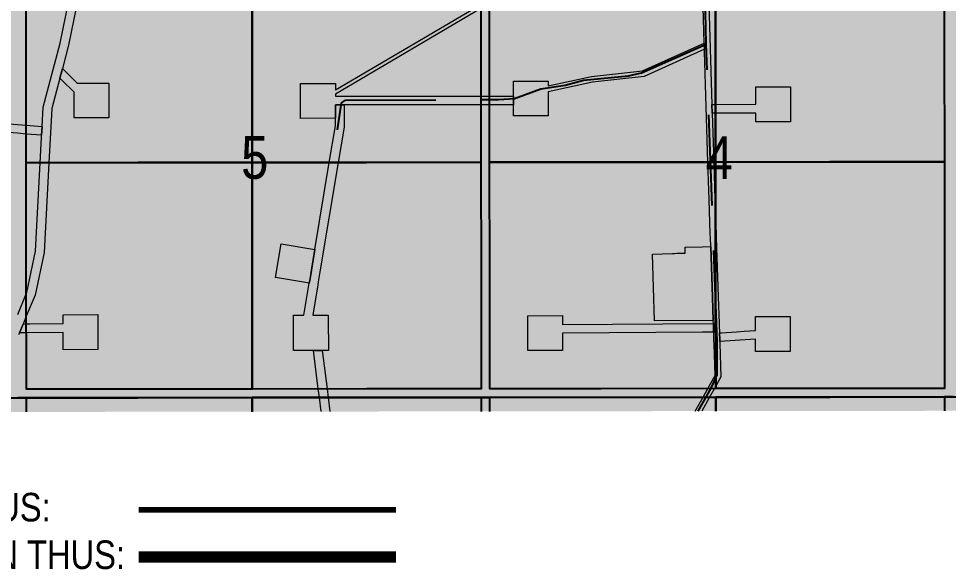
# Model space of a CAD drawing. Extents: x 520549 to 522128, y 6027808 to 6029983.
# Drawn here: x 520816.9 to 521143.3, y 6028120 to 6028313.2 of the extents above; entities that cross this region are included whole.
import ezdxf
from ezdxf.enums import TextEntityAlignment as Align

# ---------------------------------------------------------------- set-up
doc = ezdxf.new("R2010")
doc.units = 0
doc.header["$LTSCALE"] = 5
doc.linetypes.add('BORDER', pattern=[44.45, 12.7, -6.35, 12.7, -6.35, 0, -6.35])
doc.linetypes.add('DASHED2', pattern=[9.525, 6.35, -3.175])
doc.layers.add('AS-COUNTY', color=7, linetype='BORDER', lineweight=60, true_color=0xcc33ff)
doc.layers.add('AS-ROUTEMAP', color=35, linetype='Continuous', lineweight=0)
for name, color, linetype in [('CG-NOTES', 7, 'Continuous'), ('P-PROPOSED', 10, 'Continuous'), ('Quarters', 8, 'Continuous'), ('RoadSeg', 57, 'DASHED2'), ('S-7', 6, 'Continuous'), ('Townships', 57, 'Continuous')]:
    doc.layers.add(name, color=color, linetype=linetype)
doc.layers.add('ROUTE-MAP-BACKGROUND-H', color=7, linetype='Continuous', true_color=0xf0ebff)
doc.styles.add('120', font='ARIALN.TTF', dxfattribs={"height": 13})
doc.styles.add('80', font='ARIALN.TTF', dxfattribs={"height": 10})

msp = doc.modelspace()

# ---------------------------------------------------------------- hatches: boundary and pattern name
at = {"layer": 'ROUTE-MAP-BACKGROUND-H'}
h = msp.add_hatch(color=256, dxfattribs=at)
h.dxf.hatch_style = 1
h.paths.add_polyline_path([(520630.49, 6029199.99), (520630.49, 6029147.72), (520648.82, 6029147.71), (520648.95, 6028175.05), (521624.83, 6028176.24), (521907.38, 6028177.2), (521907.38, 6029199.99)])

# ---------------------------------------------------------------- linework, layer by layer
at = {"layer": 'AS-COUNTY', "ltscale": 0.4, "const_width": 4, "flags": 128}
msp.add_lwpolyline([(520859.06, 6028124.35), (520949.35, 6028124.35)], dxfattribs=at)
at = {"layer": 'AS-ROUTEMAP', "flags": 128}
for points in [[(520816.6, 6028209.48), (520819.62, 6028216.69), (520819.8, 6028217.13), (520822.8, 6028231.6), (520824.48, 6028262.69), (520824.96, 6028271.58), (520825, 6028272.33), (520825.16, 6028275.38), (520825.53, 6028282.18), (520831.46, 6028304.58), (520838.87, 6028340.77)], [(520841.92, 6028340.47), (520834.44, 6028303.88), (520832.27, 6028295.72), (520831.38, 6028292.33), (520828.56, 6028281.7), (520827.53, 6028262.69), (520825.84, 6028231.21), (520822.73, 6028216.23), (520819.62, 6028208.8), (520818.85, 6028206.97), (520818.49, 6028206.1), (520818.47, 6028206.04), (520817.21, 6028203.04), (520816.89, 6028202.28)], [(521054.39, 6028175.54), (521057.14, 6028180.43), (521058.84, 6028183.44), (521061.42, 6028188.04), (521061.03, 6028199.08), (521060.98, 6028200.58), (521060.89, 6028203.24), (521060.88, 6028203.51), (521060.8, 6028205.87), (521060.79, 6028206.2), (521060.78, 6028206.29), (521060.75, 6028207.29), (521060.46, 6028215.54), (521059.86, 6028233.28), (521059.75, 6028236.28), (521059.7, 6028237.77), (521059.29, 6028249.81), (521058.89, 6028262.9), (521057.69, 6028301.67), (521057.67, 6028302.48), (521057.6, 6028304.66), (521056.81, 6028330.19)], [(521058.82, 6028330.25), (521060.28, 6028283.16), (521060.37, 6028280.11), (521060.9, 6028262.9), (521061.31, 6028249.88), (521061.55, 6028242.59), (521061.72, 6028237.84), (521061.77, 6028236.34), (521062.47, 6028215.61), (521062.8, 6028206.3), (521062.84, 6028205.15), (521062.89, 6028203.65), (521062.91, 6028202.96), (521062.99, 6028200.71), (521063.02, 6028199.91), (521063.04, 6028199.21), (521063.45, 6028187.54), (521061.61, 6028184.26), (521061.15, 6028183.45), (521059.45, 6028180.43), (521056.71, 6028175.55)], [(520979.17, 6028316.79), (520928.09, 6028286.78), (520928.09, 6028285.99), (520979.2, 6028286.04), (520982.21, 6028286.04), (520990.61, 6028286.05), (520990.62, 6028283), (520982.22, 6028282.99), (520979.2, 6028282.99), (520931.15, 6028282.94), (520928.09, 6028282.94), (520928.1, 6028278.26), (520915.9, 6028278.25), (520915.89, 6028290.45), (520928.09, 6028290.46), (520928.09, 6028288.2), (520979.17, 6028318.21)], [(520923.1, 6028175.38), (520922.49, 6028180.31), (520922.11, 6028183.32), (520920.41, 6028196.85), (520923.49, 6028196.86), (520925.18, 6028183.32), (520925.56, 6028180.31), (520926.18, 6028175.39)]]:
    msp.add_lwpolyline(points, dxfattribs=at)
for points in [[(521057.67, 6028302.48), (521036.46, 6028292.97), (521018.35, 6028290.93), (521002.81, 6028287.57), (521002.81, 6028286.8), (521002.82, 6028279.1), (520990.62, 6028279.09), (520990.62, 6028279.83), (520990.62, 6028281.65), (520990.62, 6028282.25), (520990.62, 6028283), (520990.61, 6028286.05), (520990.61, 6028291.29), (520997.82, 6028291.3), (520999.48, 6028291.3), (521002.81, 6028291.3), (521002.81, 6028289.63), (521018.03, 6028292.92), (521035.92, 6028294.93), (521057.6, 6028304.66), (521057.67, 6028302.48)], [(520837.5, 6028290.64), (520838.58, 6028290.64), (520848.57, 6028290.65), (520848.58, 6028278.45), (520836.38, 6028278.43), (520836.37, 6028287.48), (520831.99, 6028291.73), (520831.38, 6028292.33), (520832.27, 6028295.72), (520837.5, 6028290.64)], [(521087.87, 6028289.28), (521087.89, 6028277.08), (521075.68, 6028277.07), (521075.68, 6028279.37), (521075.68, 6028280.12), (521061.52, 6028280.11), (521060.55, 6028280.11), (521060.37, 6028280.11), (521060.28, 6028283.16), (521060.46, 6028283.16), (521061.03, 6028283.16), (521061.52, 6028283.16), (521075.68, 6028283.17), (521075.67, 6028289.27), (521087.87, 6028289.28)], [(520766.61, 6028280.04), (520816.57, 6028276.06), (520819.59, 6028275.82), (520825.16, 6028275.38), (520825, 6028272.33), (520819.59, 6028272.76), (520816.57, 6028273), (520766.61, 6028276.98), (520766.61, 6028276.23), (520766.62, 6028274.44), (520754.41, 6028274.43), (520754.41, 6028286.63), (520764.87, 6028286.64), (520766.61, 6028286.64), (520766.61, 6028280.04)], [(520921.93, 6028219.89), (520920.15, 6028209.21), (520920.91, 6028209.21), (520922.13, 6028209.21), (520923.14, 6028209.21), (520924.91, 6028209.22), (520925.63, 6028209.22), (520925.63, 6028208.19), (520925.64, 6028196.86), (520924.49, 6028196.86), (520923.49, 6028196.86), (520920.41, 6028196.85), (520919.66, 6028196.85), (520913.44, 6028196.85), (520913.43, 6028209.21), (520917.06, 6028209.21), (520918.92, 6028220.39), (520919.08, 6028221.38), (520919.43, 6028223.48), (520919.68, 6028224.96), (520920.89, 6028232.23), (520925.97, 6028262.78), (520928.1, 6028275.57), (520928.1, 6028278.26), (520928.09, 6028282.94), (520931.15, 6028282.94), (520931.15, 6028275.2), (520929.08, 6028262.78), (520922.68, 6028224.45), (520922.44, 6028222.97), (520922.09, 6028220.87), (520921.93, 6028219.89)], [(520919.08, 6028221.38), (520918.92, 6028220.39), (520918.3, 6028220.49), (520907.08, 6028222.36), (520909.06, 6028234.2), (520920.89, 6028232.23), (520919.68, 6028224.96), (520919.43, 6028223.48), (520919.08, 6028221.38)], [(521060.75, 6028207.29), (521040.17, 6028207.17), (521039.43, 6028230.63), (521046.47, 6028230.86), (521047.08, 6028230.88), (521047.92, 6028230.91), (521050.92, 6028231.01), (521050.86, 6028233.01), (521056.86, 6028233.19), (521059.86, 6028233.28), (521060.46, 6028215.54), (521060.75, 6028207.29)], [(520844.74, 6028209.4), (520844.74, 6028197.2), (520832.54, 6028197.08), (520832.54, 6028202.43), (520832.54, 6028203.18), (520819.62, 6028203.06), (520817.21, 6028203.04), (520818.47, 6028206.04), (520818.49, 6028206.1), (520819.31, 6028206.11), (520819.62, 6028206.11), (520820.87, 6028206.12), (520832.54, 6028206.23), (520832.54, 6028209.28), (520844.74, 6028209.4)], [(521007.86, 6028207.03), (521007.86, 6028205.98), (521060.6, 6028206.29), (521060.78, 6028206.29), (521060.79, 6028206.2), (521060.79, 6028205.87), (521060.88, 6028203.51), (521060.89, 6028203.24), (521060.8, 6028203.24), (521056.98, 6028203.22), (521007.88, 6028202.93), (521007.87, 6028201.91), (521007.86, 6028196.83), (520995.65, 6028196.82), (520995.66, 6028209.02), (521007.86, 6028209.03), (521007.86, 6028207.03)], [(521087.75, 6028202.83), (521087.75, 6028196.5), (521075.55, 6028196.49), (521075.55, 6028200.07), (521075.55, 6028200.77), (521063.02, 6028199.91), (521062.99, 6028200.71), (521062.91, 6028202.96), (521063.66, 6028203.01), (521068.92, 6028203.37), (521071.6, 6028203.56), (521075.54, 6028203.83), (521075.54, 6028203.97), (521075.54, 6028204.97), (521075.54, 6028208.69), (521087.74, 6028208.7), (521087.74, 6028207.72), (521087.74, 6028206.22), (521087.74, 6028204.78), (521087.75, 6028202.83)]]:
    msp.add_lwpolyline(points, close=True, dxfattribs=at)
at = {"layer": 'P-PROPOSED', "color": 90, "const_width": 2, "flags": 128}
msp.add_lwpolyline([(520859.06, 6028140.91), (520949.35, 6028140.91)], dxfattribs=at)
at = {"layer": 'Quarters', "color": 17}
for points in [[(520858.79, 6028183.27), (520819.63, 6028183.23), (520819.61, 6028222.46), (520819.6, 6028262.69), (520819.58, 6028302.91), (520819.56, 6028343.14), (520858.7, 6028343.17), (520898.85, 6028343.21), (520939, 6028343.25), (520979.15, 6028343.28), (520979.18, 6028303.05), (520979.21, 6028262.83), (520979.24, 6028222.6), (520979.27, 6028183.37), (520939.11, 6028183.34), (520898.95, 6028183.3)], [(521021.45, 6028183.41), (520982.29, 6028183.38), (520982.26, 6028222.6), (520982.23, 6028262.83), (520982.2, 6028303.06), (520982.17, 6028343.29), (521021.31, 6028343.32), (521061.46, 6028343.36), (521101.61, 6028343.39), (521141.76, 6028343.43), (521141.8, 6028303.2), (521141.85, 6028262.97), (521141.89, 6028222.74), (521141.93, 6028183.52), (521101.77, 6028183.48), (521061.61, 6028183.45)]]:
    msp.add_lwpolyline(points, close=True, dxfattribs=at)
at = {"layer": 'Quarters'}
for points in [[(520858.75, 6028262.72), (520819.6, 6028262.69), (520819.58, 6028302.91), (520819.56, 6028343.14), (520858.7, 6028343.17), (520898.85, 6028343.21), (520898.88, 6028302.98), (520898.9, 6028262.76)], [(520858.75, 6028262.72), (520819.6, 6028262.69), (520819.58, 6028302.91), (520819.56, 6028343.14), (520858.7, 6028343.17), (520898.85, 6028343.21), (520898.88, 6028302.98), (520898.9, 6028262.76)], [(520939.06, 6028262.79), (520898.9, 6028262.76), (520898.88, 6028302.98), (520898.85, 6028343.21), (520939, 6028343.25), (520979.15, 6028343.28), (520979.18, 6028303.05), (520979.21, 6028262.83)], [(520939.06, 6028262.79), (520898.9, 6028262.76), (520898.88, 6028302.98), (520898.85, 6028343.21), (520939, 6028343.25), (520979.15, 6028343.28), (520979.18, 6028303.05), (520979.21, 6028262.83)], [(521021.38, 6028262.86), (520982.23, 6028262.83), (520982.2, 6028303.06), (520982.17, 6028343.29), (521021.31, 6028343.32), (521061.46, 6028343.36), (521061.5, 6028303.13), (521061.54, 6028262.9)], [(521021.38, 6028262.86), (520982.23, 6028262.83), (520982.2, 6028303.06), (520982.17, 6028343.29), (521021.31, 6028343.32), (521061.46, 6028343.36), (521061.5, 6028303.13), (521061.54, 6028262.9)], [(521141.85, 6028262.97), (521101.69, 6028262.94), (521061.54, 6028262.9), (521061.5, 6028303.13), (521061.46, 6028343.36), (521101.61, 6028343.39), (521141.76, 6028343.43), (521141.8, 6028303.2)], [(521141.85, 6028262.97), (521101.69, 6028262.94), (521061.54, 6028262.9), (521061.5, 6028303.13), (521061.46, 6028343.36), (521101.61, 6028343.39), (521141.76, 6028343.43), (521141.8, 6028303.2)], [(520858.79, 6028183.27), (520819.63, 6028183.23), (520819.61, 6028222.46), (520819.6, 6028262.69), (520858.75, 6028262.72), (520898.9, 6028262.76), (520898.93, 6028222.53), (520898.95, 6028183.3)], [(520858.79, 6028183.27), (520819.63, 6028183.23), (520819.61, 6028222.46), (520819.6, 6028262.69), (520858.75, 6028262.72), (520898.9, 6028262.76), (520898.93, 6028222.53), (520898.95, 6028183.3)], [(520939.11, 6028183.34), (520898.95, 6028183.3), (520898.93, 6028222.53), (520898.9, 6028262.76), (520939.06, 6028262.79), (520979.21, 6028262.83), (520979.24, 6028222.6), (520979.27, 6028183.37)], [(520939.11, 6028183.34), (520898.95, 6028183.3), (520898.93, 6028222.53), (520898.9, 6028262.76), (520939.06, 6028262.79), (520979.21, 6028262.83), (520979.24, 6028222.6), (520979.27, 6028183.37)], [(521021.45, 6028183.41), (520982.29, 6028183.38), (520982.26, 6028222.6), (520982.23, 6028262.83), (521021.38, 6028262.86), (521061.54, 6028262.9), (521061.57, 6028222.67), (521061.61, 6028183.45)], [(521021.45, 6028183.41), (520982.29, 6028183.38), (520982.26, 6028222.6), (520982.23, 6028262.83), (521021.38, 6028262.86), (521061.54, 6028262.9), (521061.57, 6028222.67), (521061.61, 6028183.45)], [(521061.54, 6028262.9), (521101.69, 6028262.94), (521141.85, 6028262.97), (521141.89, 6028222.74), (521141.93, 6028183.52), (521101.77, 6028183.48), (521061.61, 6028183.45), (521061.57, 6028222.67)], [(521061.54, 6028262.9), (521101.69, 6028262.94), (521141.85, 6028262.97), (521141.89, 6028222.74), (521141.93, 6028183.52), (521101.77, 6028183.48), (521061.61, 6028183.45), (521061.57, 6028222.67)]]:
    msp.add_lwpolyline(points, close=True, dxfattribs=at)
at = {"layer": 'Quarters', "color": 17}
for points in [[(520819.63, 6028175.26), (520819.63, 6028180.22), (520858.79, 6028180.25), (520898.95, 6028180.29), (520939.11, 6028180.32), (520979.28, 6028180.36), (520979.28, 6028175.45)], [(520982.3, 6028175.46), (520982.29, 6028180.36), (521021.45, 6028180.39), (521061.61, 6028180.43), (521101.77, 6028180.47), (521141.94, 6028180.5), (521141.94, 6028175.65)]]:
    msp.add_lwpolyline(points, dxfattribs=at)
at = {"layer": 'Quarters'}
for points in [[(520819.63, 6028175.26), (520819.63, 6028180.22), (520858.79, 6028180.25), (520898.95, 6028180.29), (520898.95, 6028175.35)], [(520819.63, 6028175.26), (520819.63, 6028180.22), (520858.79, 6028180.25), (520898.95, 6028180.29), (520898.95, 6028175.35)], [(520898.95, 6028175.35), (520898.95, 6028180.29), (520939.11, 6028180.32), (520979.28, 6028180.36), (520979.28, 6028175.45)], [(520898.95, 6028175.35), (520898.95, 6028180.29), (520939.11, 6028180.32), (520979.28, 6028180.36), (520979.28, 6028175.45)], [(520982.3, 6028175.46), (520982.29, 6028180.36), (521021.45, 6028180.39), (521061.61, 6028180.43), (521061.62, 6028175.55)], [(520982.3, 6028175.46), (520982.29, 6028180.36), (521021.45, 6028180.39), (521061.61, 6028180.43), (521061.62, 6028175.55)], [(521061.62, 6028175.55), (521061.61, 6028180.43), (521101.77, 6028180.47), (521141.94, 6028180.5), (521141.94, 6028175.65)], [(521061.62, 6028175.55), (521061.61, 6028180.43), (521101.77, 6028180.47), (521141.94, 6028180.5), (521141.94, 6028175.65)]]:
    msp.add_lwpolyline(points, dxfattribs=at)
at = {"layer": 'RoadSeg'}
msp.add_line((521058.26, 6028304.29), (521056.66, 6028380.52), dxfattribs=at)
for points in [[(520928.89, 6028274.27), (520930.2, 6028283.67), (520931.6, 6028284.67), (520985.32, 6028284.87), (520991.03, 6028285.27), (521000.23, 6028288.58), (521008.74, 6028289.88), (521015.14, 6028291.68), (521030.95, 6028293.18), (521035.55, 6028294.18), (521058.26, 6028304.29)], [(521055.42, 6028175.55), (521060.06, 6028183.62), (521062.16, 6028188.32), (521062.16, 6028200.13), (521058.26, 6028304.29)]]:
    msp.add_lwpolyline(points, dxfattribs=at)
at = {"layer": 'Townships'}
for points in [[(521144.95, 6028180.5), (521141.94, 6028180.5), (521061.61, 6028180.43), (520982.29, 6028180.36), (520979.28, 6028180.36), (520898.95, 6028180.29), (520819.63, 6028180.22), (520816.61, 6028180.21), (520736.29, 6028180.14), (520656.97, 6028180.06), (520653.95, 6028180.06), (520653.95, 6028183.07), (520653.94, 6028262.53), (520653.93, 6028343), (520653.92, 6028423.46), (520653.91, 6028503.92), (520653.91, 6028506.94)], [(520653.95, 6028175.05), (520653.95, 6028180.06), (520656.97, 6028180.06), (520736.29, 6028180.14), (520816.61, 6028180.21), (520819.63, 6028180.22), (520898.95, 6028180.29), (520979.28, 6028180.36), (520982.29, 6028180.36), (521061.61, 6028180.43), (521141.94, 6028180.5), (521144.95, 6028180.5), (521224.25, 6028180.58), (521304.56, 6028180.66), (521307.58, 6028180.66), (521386.88, 6028180.74), (521467.19, 6028180.83), (521470.21, 6028180.83), (521549.51, 6028181.05), (521629.82, 6028181.26), (521629.83, 6028176.26)]]:
    msp.add_lwpolyline(points, dxfattribs=at)

# ---------------------------------------------------------------- texts
at = {"layer": 'CG-NOTES', "insert": (520653.01, 6028166.88), "char_height": 10.0107, "width": 457.7118, "attachment_point": 1, "style": '80'}
msp.add_mtext('{\\H1.2x;\\C14;LEGEND\\H0.83333x;\\C256;\\PACCESS ROUTE SHOWN THUS:\\P}COUNTY BOUNDARY SHOWN THUS:', dxfattribs=at)
at = {"layer": 'S-7', "style": '120'}
for s, p in [('5', (520899.8, 6028264.53)), ('4', (521062.83, 6028264.42))]:
    msp.add_text(s, height=15.01, dxfattribs=at).set_placement(p, align=Align.MIDDLE_CENTER)

doc.saveas('drawing.dxf')
